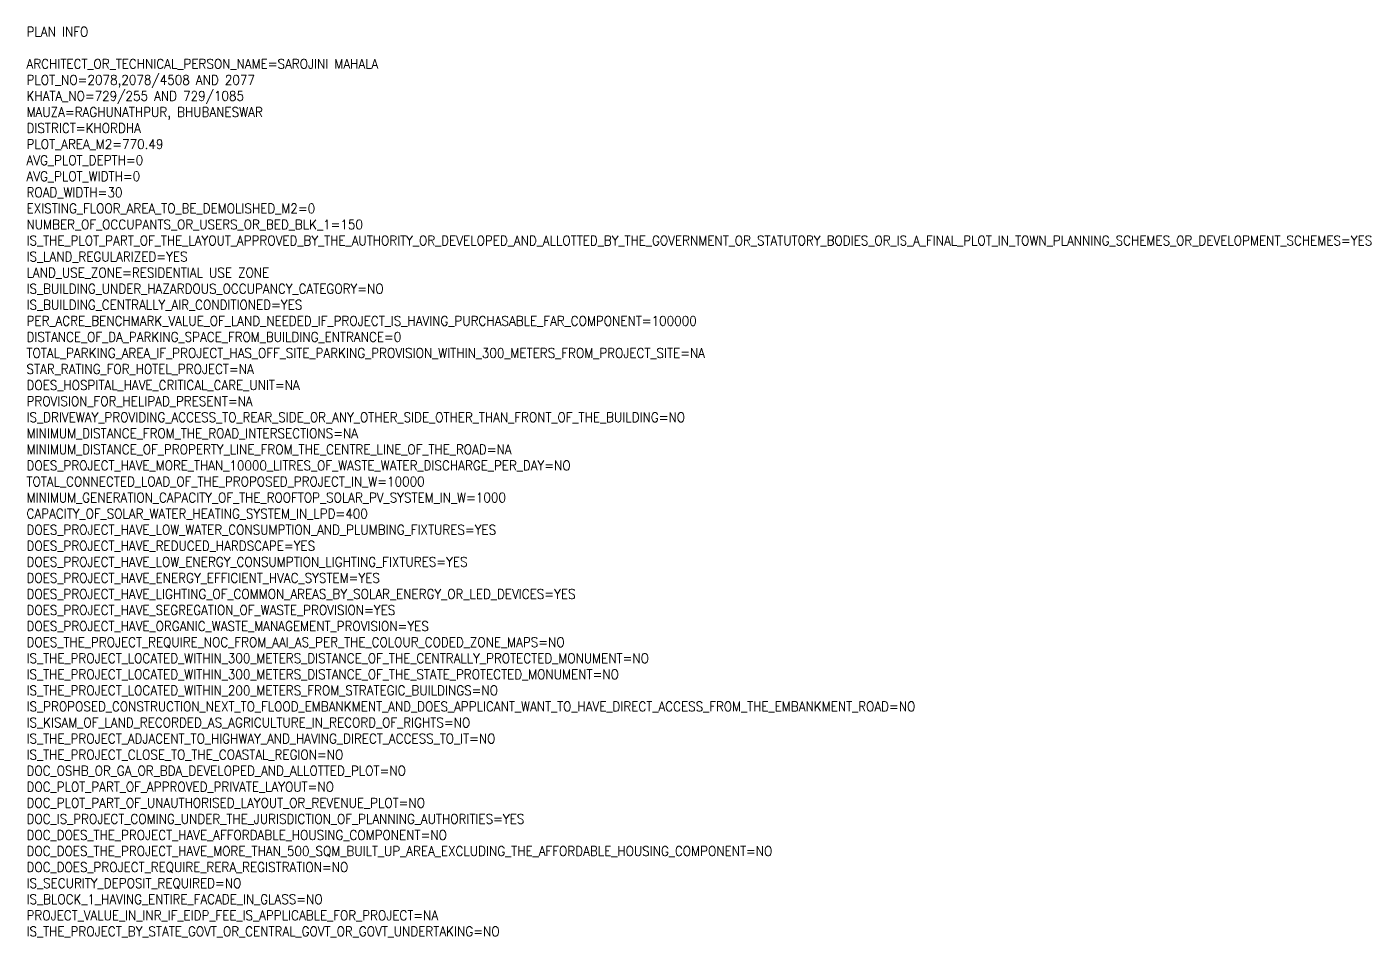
# Model space of a CAD drawing. Header units: metres. Extents: x 1218 to 1385, y 326 to 504.
# Drawn here: x 1240.7 to 1369.2, y 325.5 to 412.6 of the extents above; entities that cross this region are included whole.
import ezdxf

# ---------------------------------------------------------------- set-up
doc = ezdxf.new("R2010")
doc.units = ezdxf.units.M
doc.header["$MEASUREMENT"] = 0
doc.layers.add('PLAN_INFO', color=1, linetype='Continuous', lineweight=20)
doc.styles.add('style2', font='arial.ttf', dxfattribs={"height": 0.25})

msp = doc.modelspace()

# ---------------------------------------------------------------- texts
at = {"layer": 'PLAN_INFO', "linetype": 'Continuous', "insert": (1240.6251, 412.5783), "char_height": 0.9217152, "attachment_point": 1, "style": 'style2'}
msp.add_mtext_dynamic_manual_height_columns('{\\Fstandard|c0;PLAN INFO\\P\\PARCHITECT_OR_TECHNICAL_PERSON_NAME=SAROJINI MAHALA\\PPLOT_NO=2078,2078/4508 AND 2077\\PKHATA_NO=729/255 AND 729/1085\\PMAUZA=RAGHUNATHPUR, BHUBANESWAR\\PDISTRICT=KHORDHA\\PPLOT_AREA_M2=770.49\\PAVG_PLOT_DEPTH=0\\PAVG_PLOT_WIDTH=0\\P\\A1;ROAD_WIDTH=30\\P\\A0;EXISTING_FLOOR_AREA_TO_BE_DEMOLISHED_M2=0\\PNUMBER_OF_OCCUPANTS_OR_USERS_OR_BED_BLK_1=150\\PIS_THE_PLOT_PART_OF_THE_LAYOUT_APPROVED_BY_THE_AUTHORITY_OR_DEVELOPED_AND_ALLOTTED_BY_THE_GOVERNMENT_OR_STATUTORY_BODIES_OR_IS_A_FINAL_PLOT_IN_TOWN_PLANNING_SCHEMES_OR_DEVELOPMENT_SCHEMES=YES\\P\\A1;IS_LAND_REGULARIZED=YES\\PLAND_USE_ZONE=RESIDENTIAL USE ZONE\\A0;\\PIS_BUILDING_UNDER_HAZARDOUS_OCCUPANCY_CATEGORY=NO\\PIS_BUILDING_CENTRALLY_AIR_CONDITIONED=YES\\PPER_ACRE_BENCHMARK_VALUE_OF_LAND_NEEDED_IF_PROJECT_IS_HAVING_PURCHASABLE_FAR_COMPONENT=100000\\PDISTANCE_OF_DA_PARKING_SPACE_FROM_BUILDING_ENTRANCE=0\\PTOTAL_PARKING_AREA_IF_PROJECT_HAS_OFF_SITE_PARKING_PROVISION_WITHIN_300_METERS_FROM_PROJECT_SITE=NA\\PSTAR_RATING_FOR_HOTEL_PROJECT=NA\\PDOES_HOSPITAL_HAVE_CRITICAL_CARE_UNIT=NA\\PPROVISION_FOR_HELIPAD_PRESENT=NA\\PIS_DRIVEWAY_PROVIDING_ACCESS_TO_REAR_SIDE_OR_ANY_OTHER_SIDE_OTHER_THAN_FRONT_OF_THE_BUILDING=NO\\PMINIMUM_DISTANCE_FROM_THE_ROAD_INTERSECTIONS=NA\\PMINIMUM_DISTANCE_OF_PROPERTY_LINE_FROM_THE_CENTRE_LINE_OF_THE_ROAD=NA\\PDOES_PROJECT_HAVE_MORE_THAN_10000_LITRES_OF_WASTE_WATER_DISCHARGE_PER_DAY=NO\\PTOTAL_CONNECTED_LOAD_OF_THE_PROPOSED_PROJECT_IN_W=10000\\PMINIMUM_GENERATION_CAPACITY_OF_THE_ROOFTOP_SOLAR_PV_SYSTEM_IN_W=1000\\PCAPACITY_OF_SOLAR_WATER_HEATING_SYSTEM_IN_LPD=400\\PDOES_PROJECT_HAVE_LOW_WATER_CONSUMPTION_AND_PLUMBING_FIXTURES=YES\\PDOES_PROJECT_HAVE_REDUCED_HARDSCAPE=YES\\PDOES_PROJECT_HAVE_LOW_ENERGY_CONSUMPTION_LIGHTING_FIXTURES=YES\\PDOES_PROJECT_HAVE_ENERGY_EFFICIENT_HVAC_SYSTEM=YES\\PDOES_PROJECT_HAVE_LIGHTING_OF_COMMON_AREAS_BY_SOLAR_ENERGY_OR_LED_DEVICES=YES\\PDOES_PROJECT_HAVE_SEGREGATION_OF_WASTE_PROVISION=YES\\PDOES_PROJECT_HAVE_ORGANIC_WASTE_MANAGEMENT_PROVISION=YES\\fCalibri|b0|i0|c0|p34;\\H0.91667x;\\P\\Fstandard|c0;\\H1.09091x;DOES_THE_PROJECT_REQUIRE_NOC_FROM_AAI_AS_PER_THE_COLOUR_CODED_ZONE_MAPS=NO\\PIS_THE_PROJECT_LOCATED_WITHIN_300_METERS_DISTANCE_OF_THE_CENTRALLY_PROTECTED_MONUMENT=NO\\PIS_THE_PROJECT_LOCATED_WITHIN_300_METERS_DISTANCE_OF_THE_STATE_PROTECTED_MONUMENT=NO\\PIS_THE_PROJECT_LOCATED_WITHIN_200_METERS_FROM_STRATEGIC_BUILDINGS=NO\\PIS_PROPOSED_CONSTRUCTION_NEXT_TO_FLOOD_EMBANKMENT_AND_DOES_APPLICANT_WANT_TO_HAVE_DIRECT_ACCESS_FROM_THE_EMBANKMENT_ROAD=NO\\PIS_KISAM_OF_LAND_RECORDED_AS_AGRICULTURE_IN_RECORD_OF_RIGHTS=NO\\PIS_THE_PROJECT_ADJACENT_TO_HIGHWAY_AND_HAVING_DIRECT_ACCESS_TO_IT=NO\\PIS_THE_PROJECT_CLOSE_TO_THE_COASTAL_REGION=NO\\PDOC_OSHB_OR_GA_OR_BDA_DEVELOPED_AND_ALLOTTED_PLOT=NO\\PDOC_PLOT_PART_OF_APPROVED_PRIVATE_LAYOUT=NO\\PDOC_PLOT_PART_OF_UNAUTHORISED_LAYOUT_OR_REVENUE_PLOT=NO\\PDOC_IS_PROJECT_COMING_UNDER_THE_JURISDICTION_OF_PLANNING_AUTHORITIES=YES\\PDOC_DOES_THE_PROJECT_HAVE_AFFORDABLE_HOUSING_COMPONENT=NO\\PDOC_DOES_THE_PROJECT_HAVE_MORE_THAN_500_SQM_BUILT_UP_AREA_EXCLUDING_THE_AFFORDABLE_HOUSING_COMPONENT=NO\\PDOC_DOES_PROJECT_REQUIRE_RERA_REGISTRATION=NO\\PIS_SECURITY_DEPOSIT_REQUIRED=NO\\PIS_BLOCK_1_HAVING_ENTIRE_FACADE_IN_GLASS=NO\\P\\H1x;PROJECT_VALUE_IN_INR_IF_EIDP_FEE_IS_APPLICABLE_FOR_PROJECT=NA\\PIS_THE_PROJECT_BY_STATE_GOVT_OR_CENTRAL_GOVT_OR_GOVT_UNDERTAKING=NO}', width=94.050964, gutter_width=12.096, heights=[0], dxfattribs=at)

doc.saveas('drawing.dxf')
